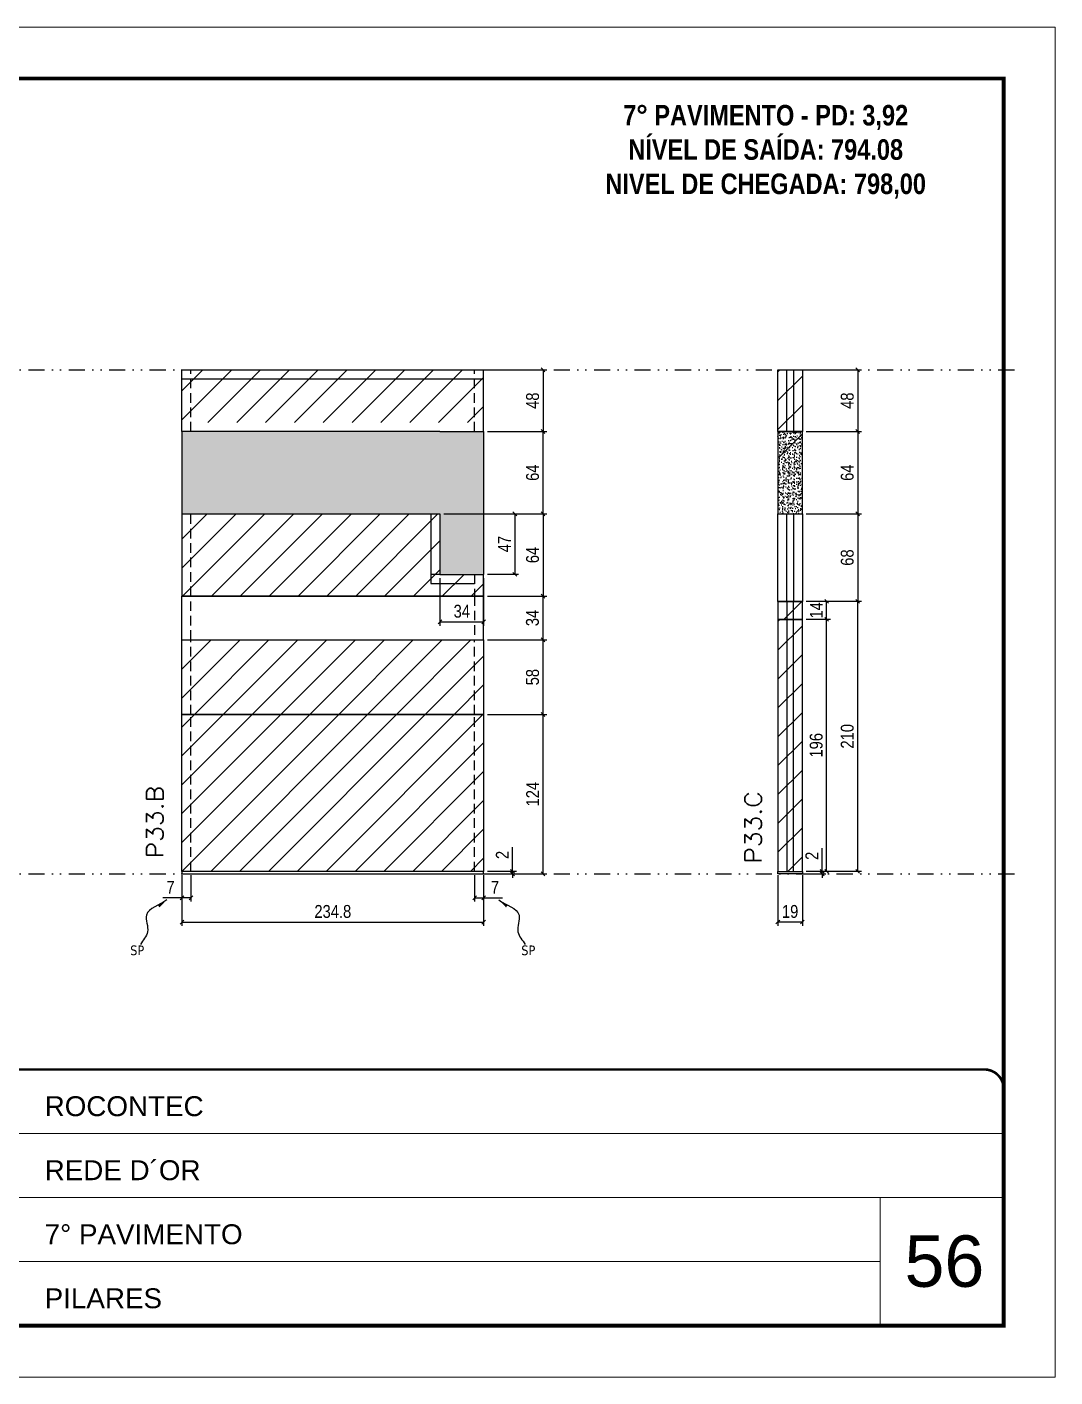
# Model space of a CAD drawing. Extents: x 28748 to 35002, y 14885 to 43501.
# Drawn here: x 34202 to 35002, y 27519 to 28569 of the extents above; entities that cross this region are included whole.
import ezdxf

# ---------------------------------------------------------------- set-up
doc = ezdxf.new("R2010")
doc.units = 0
for name, pattern in [('CONTINUO', [0]), ('DASHED', [0.75, 0.5, -0.25]), ('DIVIDE2', [0.625, 0.25, -0.125, 0, -0.125, 0, -0.125]), ('HIDDEN', [0.375, 0.25, -0.125])]:
    doc.linetypes.add(name, pattern=pattern)
for name, color, linetype, lineweight in [('CARIMBO', 255, 'Continuous', 9), ('Folhas', 255, 'Continuous', 9), ('Hachura', 251, 'Continuous', 9), ('SARRAFO DE PRESSAO', 251, 'DASHED', 9), ('Texto Seção', 7, 'Continuous', 15)]:
    doc.layers.add(name, color=color, linetype=linetype, lineweight=lineweight)
for name, color, linetype in [('COTA', 241, 'Continuous'), ('NOMENCLATURA', 7, 'Continuous'), ('Nível', 160, 'Continuous'), ('Painéis', 200, 'Continuous'), ('SARR_2.2x7', 40, 'Continuous'), ('Sarrafo de Pressão', 42, 'HIDDEN'), ('texto', 7, 'Continuous')]:
    doc.layers.add(name, color=color, linetype=linetype)
doc.styles.add('ARIAL', font='arial.ttf')
doc.styles.add('COTA TECNICA', font='techl___.ttf', dxfattribs={"height": 10})
doc.styles.add('COTA TECNICA-50', font='techl___.ttf', dxfattribs={"height": 10})
doc.styles.add('REGUA-120', font='ROMANS.shx', dxfattribs={"height": 15})
doc.styles.add('ROMANC', font='techb___.ttf', dxfattribs={"height": 2.5})
doc.styles.get("Standard").update_dxf_attribs({"font": 'arial.ttf'})
doc.dimstyles.new('COTA PAINEL-50', dxfattribs={"dimtxt": 10, "dimasz": 3, "dimexe": 3, "dimexo": 3, "dimgap": 3, "dimtad": 1, "dimdec": 1, "dimzin": 12, "dimdsep": 46, "dimtxsty": 'COTA TECNICA-50', "dimblk1": 'OBLIQUE', "dimblk2": 'OBLIQUE', "dimsah": 1, "dimcen": 0.9, "dimclrd": 4, "dimclre": 4, "dimclrt": 240, "dimadec": 1, "dimazin": 3, "dimtfac": 1, "dimtdec": 1, "dimtmove": 0, "dimatfit": 3, "dimfxl": 1, "dimtolj": 1, "dimtzin": 12, "dimarcsym": 0})
doc.dimstyles.new('PAINEL', dxfattribs={"dimtxt": 10, "dimasz": 3, "dimexe": 3, "dimexo": 3, "dimgap": 3, "dimtad": 1, "dimdec": 1, "dimzin": 12, "dimdsep": 46, "dimtxsty": 'COTA TECNICA', "dimblk1": 'OBLIQUE', "dimblk2": 'OBLIQUE', "dimsah": 1, "dimcen": 0.9, "dimclrd": 4, "dimclre": 4, "dimclrt": 240, "dimadec": 1, "dimazin": 3, "dimtfac": 1, "dimtdec": 1, "dimtmove": 0, "dimatfit": 3, "dimfxl": 1, "dimtolj": 1, "dimtzin": 12, "dimarcsym": 0})
doc.dimstyles.get("Standard").update_dxf_attribs({"dimtxt": 0.18, "dimasz": 0.18, "dimexe": 0.18, "dimexo": 0.0625, "dimgap": 0.09, "dimtad": 0, "dimtih": 1, "dimtoh": 1, "dimdec": 4, "dimzin": 0, "dimdsep": 46, "dimtxsty": 'Standard', "dimcen": 0.09, "dimadec": 0, "dimazin": 0, "dimtfac": 1, "dimtdec": 4, "dimtofl": 0, "dimtmove": 0, "dimatfit": 3, "dimfxl": 1, "dimtolj": 1, "dimtzin": 0, "dimarcsym": 0})
pattern_1 = [(45, (28982.809, 36716.885), (-11.22532, 11.22532), [])]
pattern_2 = [(45, (0, 48), (-11.22532, 11.22532), [])]

# ---------------------------------------------------------------- blocks, each defined once
blk = doc.blocks.new('9999999999')
at = {"color": 30, "linetype": 'CONTINUO'}
for p, q in [((98564.6, 34379.6), (99584, 34379.6)), ((98564.6, 34329.8), (99488, 34329.8)), ((99584, 34329.8), (99488, 34329.8)), ((99488, 34329.8), (99488, 34230.2)), ((98564.6, 34280), (99488, 34280))]:
    blk.add_line(p, q, dxfattribs=at)
at = {"color": 30, "linetype": 'CONTINUO', "const_width": 2}
blk.add_lwpolyline([(99584, 34230.2), (99584, 34414.4, 0.414214), (99569, 34429.4), (98229, 34429.4, 0.414214), (98214, 34414.4), (98214, 34245.2, 0.414214), (98229, 34230.2), (99584, 34230.2)], format="xyb", dxfattribs=at)
at = {"layer": 'Folhas'}
blk.add_lwpolyline([(98139, 34190.2), (99624, 34190.2), (99624, 35240.2), (98139, 35240.2)], close=True, dxfattribs=at)
at = {"layer": 'Folhas', "color": 30, "const_width": 3}
blk.add_lwpolyline([(98214, 34230.2), (99584, 34230.2), (99584, 35200.2), (98214, 35200.2)], close=True, dxfattribs=at)
at = {"color": 7, "linetype": 'Continuous', "ltscale": 5, "style": 'ARIAL'}
for s, height, p in [('ROCONTEC', 15.48, (98837.7, 34393.1)), ('REDE D´OR', 15.48, (98837.7, 34343.3)), ('7° PAVIMENTO', 15.483, (98837.7, 34293.5)), ('PILARES', 15.48, (98837.7, 34243.7))]:
    blk.add_text(s, height=height, dxfattribs=at).set_placement(p)
blk = doc.blocks.new('_Oblique')
at = {"color": 0, "linetype": 'ByBlock', "lineweight": -2}
blk.add_line((-0.5, -0.5), (0.5, 0.5), dxfattribs=at)
blk = doc.blocks.new('*D1057')
at = {"layer": 'COTA', "color": 4, "lineweight": -2, "transparency": 16777216}
for p, q in [((34322.4, 27909.6), (34322.4, 27870.1)), ((34557.2, 27909.6), (34557.2, 27870.1)), ((34322.4, 27873.1), (34557.2, 27873.1))]:
    blk.add_line(p, q, dxfattribs=at)
at = {"layer": 'Defpoints', "color": 0, "transparency": 16777216}
for p in [(34322.4, 27912.6), (34557.2, 27912.6), (34557.2, 27873.1)]:
    blk.add_point(p, dxfattribs=at)
at = {"layer": 'COTA', "color": 4, "lineweight": -2, "transparency": 16777216, "xscale": 3, "yscale": 3, "zscale": 3, "rotation": 180}
blk.add_blockref('_Oblique', (34322.4, 27873.1), dxfattribs=at)
at = {"layer": 'COTA', "color": 4, "lineweight": -2, "transparency": 16777216, "xscale": 3, "yscale": 3, "zscale": 3}
blk.add_blockref('_Oblique', (34557.2, 27873.1), dxfattribs=at)
at = {"layer": 'COTA', "color": 240, "transparency": 16777216, "insert": (34439.8, 27881.3), "char_height": 10, "attachment_point": 5, "style": 'COTA TECNICA'}
blk.add_mtext('\\A1;234.8', dxfattribs=at)
blk = doc.blocks.new('*D1058')
at = {"layer": 'COTA', "color": 4, "lineweight": -2, "transparency": 16777216}
for p, q in [((34329.4, 27909.6), (34329.4, 27889)), ((34322.4, 27907.6), (34322.4, 27889)), ((34322.4, 27892), (34307.6, 27892)), ((34329.4, 27892), (34322.4, 27892))]:
    blk.add_line(p, q, dxfattribs=at)
at = {"layer": 'Defpoints', "color": 0, "transparency": 16777216}
for p in [(34322.4, 27910.6), (34329.4, 27912.6), (34322.4, 27892)]:
    blk.add_point(p, dxfattribs=at)
at = {"layer": 'COTA', "color": 4, "lineweight": -2, "transparency": 16777216, "xscale": 3, "yscale": 3, "zscale": 3, "rotation": 180}
blk.add_blockref('_Oblique', (34322.4, 27892), dxfattribs=at)
at = {"layer": 'COTA', "color": 4, "lineweight": -2, "transparency": 16777216, "xscale": 3, "yscale": 3, "zscale": 3}
blk.add_blockref('_Oblique', (34329.4, 27892), dxfattribs=at)
at = {"layer": 'COTA', "color": 240, "transparency": 16777216, "insert": (34313.5, 27900.1), "char_height": 10, "attachment_point": 5, "style": 'COTA TECNICA-50'}
blk.add_mtext('\\A1;7', dxfattribs=at)
blk = doc.blocks.new('*D1059')
at = {"layer": 'COTA', "color": 4, "lineweight": -2, "transparency": 16777216}
for p, q in [((34550.2, 27909.6), (34550.2, 27889)), ((34557.2, 27907.6), (34557.2, 27889)), ((34550.2, 27892), (34557.2, 27892)), ((34557.2, 27892), (34571.9, 27892))]:
    blk.add_line(p, q, dxfattribs=at)
at = {"layer": 'Defpoints', "color": 0, "transparency": 16777216}
for p in [(34550.2, 27912.6), (34557.2, 27910.6), (34557.2, 27892)]:
    blk.add_point(p, dxfattribs=at)
at = {"layer": 'COTA', "color": 4, "lineweight": -2, "transparency": 16777216, "xscale": 3, "yscale": 3, "zscale": 3, "rotation": 180}
blk.add_blockref('_Oblique', (34550.2, 27892), dxfattribs=at)
at = {"layer": 'COTA', "color": 4, "lineweight": -2, "transparency": 16777216, "xscale": 3, "yscale": 3, "zscale": 3}
blk.add_blockref('_Oblique', (34557.2, 27892), dxfattribs=at)
at = {"layer": 'COTA', "color": 240, "transparency": 16777216, "insert": (34566, 27900.1), "char_height": 10, "attachment_point": 5, "style": 'COTA TECNICA-50'}
blk.add_mtext('\\A1;7', dxfattribs=at)
blk = doc.blocks.new('*D1060')
at = {"layer": 'COTA', "color": 4, "lineweight": -2, "transparency": 16777216}
for p, q in [((34560.2, 28034.6), (34606.4, 28034.6)), ((34603.4, 27910.6), (34603.4, 28034.6)), ((34560.2, 27910.6), (34606.4, 27910.6))]:
    blk.add_line(p, q, dxfattribs=at)
at = {"layer": 'Defpoints', "color": 0, "transparency": 16777216}
for p in [(34557.2, 28034.6), (34603.4, 28034.6), (34557.2, 27910.6)]:
    blk.add_point(p, dxfattribs=at)
at = {"layer": 'COTA', "color": 4, "lineweight": -2, "transparency": 16777216, "xscale": 3, "yscale": 3, "zscale": 3}
for p, rotation in [((34603.4, 28034.6), 90), ((34603.4, 27910.6), 270)]:
    blk.add_blockref('_Oblique', p, dxfattribs=dict(at, rotation=rotation))
at = {"layer": 'COTA', "color": 240, "transparency": 16777216, "insert": (34595.3, 27972.6), "char_height": 10, "attachment_point": 5, "rotation": 90, "style": 'COTA TECNICA-50'}
blk.add_mtext('\\A1;124', dxfattribs=at)
blk = doc.blocks.new('*D1061')
at = {"layer": 'COTA', "color": 4, "lineweight": -2, "transparency": 16777216}
for p, q in [((34579.7, 27912.6), (34579.7, 27931.4)), ((34560.2, 27912.6), (34582.7, 27912.6)), ((34560.2, 27910.6), (34582.7, 27910.6)), ((34579.7, 27910.6), (34579.7, 27912.6)), ((34579.7, 27910.6), (34579.7, 27907.6))]:
    blk.add_line(p, q, dxfattribs=at)
at = {"layer": 'Defpoints', "color": 0, "transparency": 16777216}
for p in [(34557.2, 27912.6), (34557.2, 27910.6), (34579.7, 27910.6)]:
    blk.add_point(p, dxfattribs=at)
at = {"layer": 'COTA', "color": 4, "lineweight": -2, "transparency": 16777216, "xscale": 3, "yscale": 3, "zscale": 3}
for p, rotation in [((34579.7, 27912.6), 270), ((34579.7, 27910.6), 90)]:
    blk.add_blockref('_Oblique', p, dxfattribs=dict(at, rotation=rotation))
at = {"layer": 'COTA', "color": 240, "transparency": 16777216, "insert": (34571.7, 27925.3), "char_height": 10, "attachment_point": 5, "rotation": 90, "style": 'COTA TECNICA-50'}
blk.add_mtext('\\A1;2', dxfattribs=at)
blk = doc.blocks.new('*D1062')
at = {"layer": 'COTA', "color": 4, "linetype": 'ByBlock', "lineweight": -2, "transparency": 16777216}
for p, q in [((34560.2, 28092.6), (34606.4, 28092.6)), ((34603.4, 28034.6), (34603.4, 28092.6)), ((34560.2, 28034.6), (34606.4, 28034.6))]:
    blk.add_line(p, q, dxfattribs=at)
at = {"layer": 'Defpoints', "color": 0, "linetype": 'ByBlock', "transparency": 16777216}
for p in [(34557.2, 28092.6), (34603.4, 28092.6), (34557.2, 28034.6)]:
    blk.add_point(p, dxfattribs=at)
at = {"layer": 'COTA', "color": 4, "linetype": 'ByBlock', "lineweight": -2, "transparency": 16777216, "xscale": 3, "yscale": 3, "zscale": 3}
for p, rotation in [((34603.4, 28092.6), 90), ((34603.4, 28034.6), 270)]:
    blk.add_blockref('_Oblique', p, dxfattribs=dict(at, rotation=rotation))
at = {"layer": 'COTA', "color": 240, "linetype": 'ByBlock', "transparency": 16777216, "insert": (34595.3, 28063.6), "char_height": 10, "attachment_point": 5, "rotation": 90, "style": 'COTA TECNICA'}
blk.add_mtext('\\A1;58', dxfattribs=at)
blk = doc.blocks.new('*D1199')
at = {"layer": 'COTA', "color": 4, "lineweight": -2, "transparency": 16777216}
for p, q in [((34786.2, 27909.6), (34786.2, 27870.2)), ((34805.2, 27909.6), (34805.2, 27870.2)), ((34786.2, 27873.2), (34805.2, 27873.2))]:
    blk.add_line(p, q, dxfattribs=at)
at = {"layer": 'Defpoints', "color": 0, "transparency": 16777216}
for p in [(34786.2, 27912.6), (34805.2, 27912.6), (34805.2, 27873.2)]:
    blk.add_point(p, dxfattribs=at)
at = {"layer": 'COTA', "color": 4, "lineweight": -2, "transparency": 16777216, "xscale": 3, "yscale": 3, "zscale": 3, "rotation": 180}
blk.add_blockref('_Oblique', (34786.2, 27873.2), dxfattribs=at)
at = {"layer": 'COTA', "color": 4, "lineweight": -2, "transparency": 16777216, "xscale": 3, "yscale": 3, "zscale": 3}
blk.add_blockref('_Oblique', (34805.2, 27873.2), dxfattribs=at)
at = {"layer": 'COTA', "color": 240, "transparency": 16777216, "insert": (34795.7, 27881.3), "char_height": 10, "attachment_point": 5, "style": 'COTA TECNICA'}
blk.add_mtext('\\A1;19', dxfattribs=at)
blk = doc.blocks.new('*D1200')
at = {"layer": 'COTA', "color": 4, "lineweight": -2, "transparency": 16777216}
for p, q in [((34820.6, 27912.6), (34820.6, 27930.7)), ((34808.2, 27912.6), (34823.6, 27912.6)), ((34808.2, 27910.6), (34823.6, 27910.6)), ((34820.6, 27910.6), (34820.6, 27912.6)), ((34820.6, 27910.6), (34820.6, 27907.6))]:
    blk.add_line(p, q, dxfattribs=at)
at = {"layer": 'Defpoints', "color": 0, "transparency": 16777216}
for p in [(34805.2, 27912.6), (34805.2, 27910.6), (34820.6, 27912.6)]:
    blk.add_point(p, dxfattribs=at)
at = {"layer": 'COTA', "color": 4, "lineweight": -2, "transparency": 16777216, "xscale": 3, "yscale": 3, "zscale": 3}
for p, rotation in [((34820.6, 27912.6), 270), ((34820.6, 27910.6), 90)]:
    blk.add_blockref('_Oblique', p, dxfattribs=dict(at, rotation=rotation))
at = {"layer": 'COTA', "color": 240, "transparency": 16777216, "insert": (34812.6, 27924.6), "char_height": 10, "attachment_point": 5, "rotation": 90, "style": 'COTA TECNICA-50'}
blk.add_mtext('\\A1;2', dxfattribs=at)
blk = doc.blocks.new('*D1966')
at = {"layer": 'COTA', "color": 4, "linetype": 'ByBlock', "lineweight": -2, "transparency": 16777216}
for p, q in [((34808.2, 28254.6), (34851.3, 28254.6)), ((34848.3, 28254.6), (34848.3, 28190.6)), ((34808.2, 28190.6), (34851.3, 28190.6))]:
    blk.add_line(p, q, dxfattribs=at)
at = {"layer": 'Defpoints', "color": 0, "linetype": 'ByBlock', "transparency": 16777216}
for p in [(34805.2, 28254.6), (34805.2, 28190.6), (34848.3, 28190.6)]:
    blk.add_point(p, dxfattribs=at)
at = {"layer": 'COTA', "color": 4, "linetype": 'ByBlock', "lineweight": -2, "transparency": 16777216, "xscale": 3, "yscale": 3, "zscale": 3}
for p, rotation in [((34848.3, 28254.6), 90), ((34848.3, 28190.6), 270)]:
    blk.add_blockref('_Oblique', p, dxfattribs=dict(at, rotation=rotation))
at = {"layer": 'COTA', "color": 240, "linetype": 'ByBlock', "transparency": 16777216, "insert": (34840.2, 28222.6), "char_height": 10, "attachment_point": 5, "rotation": 90, "style": 'COTA TECNICA'}
blk.add_mtext('\\A1;64', dxfattribs=at)
blk = doc.blocks.new('*D1967')
at = {"layer": 'COTA', "color": 4, "linetype": 'ByBlock', "lineweight": -2, "transparency": 16777216}
for p, q in [((34808.2, 28122.6), (34851.3, 28122.6)), ((34848.3, 27912.6), (34848.3, 28122.6)), ((34808.2, 27912.6), (34851.3, 27912.6))]:
    blk.add_line(p, q, dxfattribs=at)
at = {"layer": 'Defpoints', "color": 0, "linetype": 'ByBlock', "transparency": 16777216}
for p in [(34805.2, 28122.6), (34848.3, 28122.6), (34805.2, 27912.6)]:
    blk.add_point(p, dxfattribs=at)
at = {"layer": 'COTA', "color": 4, "linetype": 'ByBlock', "lineweight": -2, "transparency": 16777216, "xscale": 3, "yscale": 3, "zscale": 3}
for p, rotation in [((34848.3, 28122.6), 90), ((34848.3, 27912.6), 270)]:
    blk.add_blockref('_Oblique', p, dxfattribs=dict(at, rotation=rotation))
at = {"layer": 'COTA', "color": 240, "linetype": 'ByBlock', "transparency": 16777216, "insert": (34840.2, 28017.6), "char_height": 10, "attachment_point": 5, "rotation": 90, "style": 'COTA TECNICA'}
blk.add_mtext('\\A1;210', dxfattribs=at)
blk = doc.blocks.new('*D1968')
at = {"layer": 'COTA', "color": 4, "linetype": 'ByBlock', "lineweight": -2, "transparency": 16777216}
for p, q in [((34808.2, 28108.6), (34827.1, 28108.6)), ((34824.1, 27912.6), (34824.1, 28108.6)), ((34808.2, 27912.6), (34827.1, 27912.6))]:
    blk.add_line(p, q, dxfattribs=at)
at = {"layer": 'Defpoints', "color": 0, "linetype": 'ByBlock', "transparency": 16777216}
for p in [(34805.2, 28108.6), (34824.1, 28108.6), (34805.2, 27912.6)]:
    blk.add_point(p, dxfattribs=at)
at = {"layer": 'COTA', "color": 4, "linetype": 'ByBlock', "lineweight": -2, "transparency": 16777216, "xscale": 3, "yscale": 3, "zscale": 3}
for p, rotation in [((34824.1, 28108.6), 90), ((34824.1, 27912.6), 270)]:
    blk.add_blockref('_Oblique', p, dxfattribs=dict(at, rotation=rotation))
at = {"layer": 'COTA', "color": 240, "linetype": 'ByBlock', "transparency": 16777216, "insert": (34816, 28010.6), "char_height": 10, "attachment_point": 5, "rotation": 90, "style": 'COTA TECNICA'}
blk.add_mtext('\\A1;196', dxfattribs=at)
blk = doc.blocks.new('*D1201')
at = {"layer": 'COTA', "color": 4, "linetype": 'ByBlock', "lineweight": -2, "transparency": 16777216}
for p, q in [((34808.2, 28122.6), (34827.1, 28122.6)), ((34824.1, 28108.6), (34824.1, 28122.6)), ((34808.2, 28108.6), (34827.1, 28108.6))]:
    blk.add_line(p, q, dxfattribs=at)
at = {"layer": 'Defpoints', "color": 0, "linetype": 'ByBlock', "transparency": 16777216}
for p in [(34805.2, 28122.6), (34824.1, 28122.6), (34805.2, 28108.6)]:
    blk.add_point(p, dxfattribs=at)
at = {"layer": 'COTA', "color": 4, "linetype": 'ByBlock', "lineweight": -2, "transparency": 16777216, "xscale": 3, "yscale": 3, "zscale": 3}
for p, rotation in [((34824.1, 28122.6), 90), ((34824.1, 28108.6), 270)]:
    blk.add_blockref('_Oblique', p, dxfattribs=dict(at, rotation=rotation))
at = {"layer": 'COTA', "color": 240, "linetype": 'ByBlock', "transparency": 16777216, "insert": (34816.1, 28115.6), "char_height": 10, "attachment_point": 5, "rotation": 90, "style": 'COTA TECNICA'}
blk.add_mtext('\\A1;14', dxfattribs=at)
blk = doc.blocks.new('*D1426')
at = {"layer": 'COTA', "color": 4, "lineweight": -2, "transparency": 16777216}
for p, q in [((34808.2, 28302.6), (34851.3, 28302.6)), ((34848.3, 28302.6), (34848.3, 28254.6)), ((34808.2, 28254.6), (34851.3, 28254.6))]:
    blk.add_line(p, q, dxfattribs=at)
at = {"layer": 'Defpoints', "color": 0, "transparency": 16777216}
for p in [(34805.2, 28302.6), (34805.2, 28254.6), (34848.3, 28254.6)]:
    blk.add_point(p, dxfattribs=at)
at = {"layer": 'COTA', "color": 4, "lineweight": -2, "transparency": 16777216, "xscale": 3, "yscale": 3, "zscale": 3}
for p, rotation in [((34848.3, 28302.6), 90), ((34848.3, 28254.6), 270)]:
    blk.add_blockref('_Oblique', p, dxfattribs=dict(at, rotation=rotation))
at = {"layer": 'COTA', "color": 240, "transparency": 16777216, "insert": (34840.2, 28278.6), "char_height": 10, "attachment_point": 5, "rotation": 90, "style": 'COTA TECNICA-50'}
blk.add_mtext('\\A1;48', dxfattribs=at)
blk = doc.blocks.new('*D2118')
at = {"layer": 'COTA', "color": 4, "lineweight": -2, "transparency": 16777216}
for p, q in [((34526.2, 28190.6), (34606.4, 28190.6)), ((34603.4, 28190.6), (34603.4, 28126.6)), ((34560.2, 28126.6), (34606.4, 28126.6))]:
    blk.add_line(p, q, dxfattribs=at)
at = {"layer": 'Defpoints', "color": 0, "transparency": 16777216}
for p in [(34523.2, 28190.6), (34557.2, 28126.6), (34603.4, 28126.6)]:
    blk.add_point(p, dxfattribs=at)
at = {"layer": 'COTA', "color": 4, "lineweight": -2, "transparency": 16777216, "xscale": 3, "yscale": 3, "zscale": 3}
for p, rotation in [((34603.4, 28190.6), 90), ((34603.4, 28126.6), 270)]:
    blk.add_blockref('_Oblique', p, dxfattribs=dict(at, rotation=rotation))
at = {"layer": 'COTA', "color": 240, "transparency": 16777216, "insert": (34595.3, 28158.6), "char_height": 10, "attachment_point": 5, "rotation": 90, "style": 'COTA TECNICA-50'}
blk.add_mtext('\\A1;64', dxfattribs=at)
blk = doc.blocks.new('*D2210')
at = {"layer": 'COTA', "color": 4, "lineweight": -2, "transparency": 16777216}
for p, q in [((34560.2, 28302.6), (34606.4, 28302.6)), ((34603.4, 28302.6), (34603.4, 28254.6)), ((34560.2, 28254.6), (34606.4, 28254.6))]:
    blk.add_line(p, q, dxfattribs=at)
at = {"layer": 'Defpoints', "color": 0, "transparency": 16777216}
for p in [(34557.2, 28302.6), (34557.2, 28254.6), (34603.4, 28254.6)]:
    blk.add_point(p, dxfattribs=at)
at = {"layer": 'COTA', "color": 4, "lineweight": -2, "transparency": 16777216, "xscale": 3, "yscale": 3, "zscale": 3}
for p, rotation in [((34603.4, 28302.6), 90), ((34603.4, 28254.6), 270)]:
    blk.add_blockref('_Oblique', p, dxfattribs=dict(at, rotation=rotation))
at = {"layer": 'COTA', "color": 240, "transparency": 16777216, "insert": (34595.3, 28278.6), "char_height": 10, "attachment_point": 5, "rotation": 90, "style": 'COTA TECNICA'}
blk.add_mtext('\\A1;48', dxfattribs=at)
blk = doc.blocks.new('*D2372')
at = {"layer": 'COTA', "color": 4, "lineweight": -2, "transparency": 16777216}
for p, q in [((34560.2, 28254.6), (34606.4, 28254.6)), ((34603.4, 28190.6), (34603.4, 28254.6)), ((34526.2, 28190.6), (34606.4, 28190.6))]:
    blk.add_line(p, q, dxfattribs=at)
at = {"layer": 'Defpoints', "color": 0, "transparency": 16777216}
for p in [(34557.2, 28254.6), (34603.4, 28254.6), (34523.2, 28190.6)]:
    blk.add_point(p, dxfattribs=at)
at = {"layer": 'COTA', "color": 4, "lineweight": -2, "transparency": 16777216, "xscale": 3, "yscale": 3, "zscale": 3}
for p, rotation in [((34603.4, 28254.6), 90), ((34603.4, 28190.6), 270)]:
    blk.add_blockref('_Oblique', p, dxfattribs=dict(at, rotation=rotation))
at = {"layer": 'COTA', "color": 240, "transparency": 16777216, "insert": (34595.3, 28222.6), "char_height": 10, "attachment_point": 5, "rotation": 90, "style": 'COTA TECNICA'}
blk.add_mtext('\\A1;64', dxfattribs=at)
blk = doc.blocks.new('*D2373')
at = {"layer": 'COTA', "color": 4, "lineweight": -2, "transparency": 16777216}
for p, q in [((34526.2, 28190.6), (34584.4, 28190.6)), ((34581.4, 28190.6), (34581.4, 28143.6)), ((34560.2, 28143.6), (34584.4, 28143.6))]:
    blk.add_line(p, q, dxfattribs=at)
at = {"layer": 'Defpoints', "color": 0, "transparency": 16777216}
for p in [(34523.2, 28190.6), (34557.2, 28143.6), (34581.4, 28143.6)]:
    blk.add_point(p, dxfattribs=at)
at = {"layer": 'COTA', "color": 4, "lineweight": -2, "transparency": 16777216, "xscale": 3, "yscale": 3, "zscale": 3}
for p, rotation in [((34581.4, 28190.6), 90), ((34581.4, 28143.6), 270)]:
    blk.add_blockref('_Oblique', p, dxfattribs=dict(at, rotation=rotation))
at = {"layer": 'COTA', "color": 240, "transparency": 16777216, "insert": (34573.4, 28167.1), "char_height": 10, "attachment_point": 5, "rotation": 90, "style": 'COTA TECNICA'}
blk.add_mtext('\\A1;47', dxfattribs=at)
blk = doc.blocks.new('*D2374')
at = {"layer": 'COTA', "color": 4, "lineweight": -2, "transparency": 16777216}
for p, q in [((34523.2, 28140.6), (34523.2, 28103.6)), ((34557.2, 28140.6), (34557.2, 28103.6)), ((34523.2, 28106.6), (34557.2, 28106.6))]:
    blk.add_line(p, q, dxfattribs=at)
at = {"layer": 'Defpoints', "color": 0, "transparency": 16777216}
for p in [(34523.2, 28143.6), (34557.2, 28143.6), (34557.2, 28106.6)]:
    blk.add_point(p, dxfattribs=at)
at = {"layer": 'COTA', "color": 4, "lineweight": -2, "transparency": 16777216, "xscale": 3, "yscale": 3, "zscale": 3, "rotation": 180}
blk.add_blockref('_Oblique', (34523.2, 28106.6), dxfattribs=at)
at = {"layer": 'COTA', "color": 4, "lineweight": -2, "transparency": 16777216, "xscale": 3, "yscale": 3, "zscale": 3}
blk.add_blockref('_Oblique', (34557.2, 28106.6), dxfattribs=at)
at = {"layer": 'COTA', "color": 240, "transparency": 16777216, "insert": (34540.2, 28114.8), "char_height": 10, "attachment_point": 5, "style": 'COTA TECNICA'}
blk.add_mtext('\\A1;34', dxfattribs=at)
blk = doc.blocks.new('*D2375')
at = {"layer": 'COTA', "color": 4, "lineweight": -2, "transparency": 16777216}
for p, q in [((34808.2, 28190.6), (34851.3, 28190.6)), ((34848.3, 28190.6), (34848.3, 28122.6)), ((34808.2, 28122.6), (34851.3, 28122.6))]:
    blk.add_line(p, q, dxfattribs=at)
at = {"layer": 'Defpoints', "color": 0, "transparency": 16777216}
for p in [(34805.2, 28190.6), (34805.2, 28122.6), (34848.3, 28122.6)]:
    blk.add_point(p, dxfattribs=at)
at = {"layer": 'COTA', "color": 4, "lineweight": -2, "transparency": 16777216, "xscale": 3, "yscale": 3, "zscale": 3}
for p, rotation in [((34848.3, 28190.6), 90), ((34848.3, 28122.6), 270)]:
    blk.add_blockref('_Oblique', p, dxfattribs=dict(at, rotation=rotation))
at = {"layer": 'COTA', "color": 240, "transparency": 16777216, "insert": (34840.2, 28156.6), "char_height": 10, "attachment_point": 5, "rotation": 90, "style": 'COTA TECNICA'}
blk.add_mtext('\\A1;68', dxfattribs=at)
blk = doc.blocks.new('*D2576')
at = {"layer": 'COTA', "color": 4, "lineweight": -2, "transparency": 16777216}
for p, q in [((34560.2, 28126.6), (34606.4, 28126.6)), ((34603.4, 28092.6), (34603.4, 28126.6)), ((34560.2, 28092.6), (34606.4, 28092.6))]:
    blk.add_line(p, q, dxfattribs=at)
at = {"layer": 'Defpoints', "color": 0, "transparency": 16777216}
for p in [(34557.2, 28126.6), (34603.4, 28126.6), (34557.2, 28092.6)]:
    blk.add_point(p, dxfattribs=at)
at = {"layer": 'COTA', "color": 4, "lineweight": -2, "transparency": 16777216, "xscale": 3, "yscale": 3, "zscale": 3}
for p, rotation in [((34603.4, 28126.6), 90), ((34603.4, 28092.6), 270)]:
    blk.add_blockref('_Oblique', p, dxfattribs=dict(at, rotation=rotation))
at = {"layer": 'COTA', "color": 240, "transparency": 16777216, "insert": (34595.2, 28109.6), "char_height": 10, "attachment_point": 5, "rotation": 90, "style": 'COTA TECNICA'}
blk.add_mtext('\\A1;34', dxfattribs=at)

msp = doc.modelspace()

# ---------------------------------------------------------------- hatches: boundary and pattern name
at = {"layer": 'COTA', "linetype": 'ByBlock'}
h = msp.add_hatch(dxfattribs=at)
h.set_pattern_fill('AR-CONC', color=256, scale=0.03)
h.set_pattern_definition([(50, (0, 34), (5.46554007, -0.47817257), [0.5715, -6.2865]), (355, (0, 34), (-1.05730264, 5.73170536), [0.4572, -5.0292175]), (100.451445, (0.4555, 33.96), (4.4082374, 5.25353256), [0.48570026, -5.34270734]), (46.1842, (0, 35.524), (8.1323712, -1.2612698), [0.85725, -9.42975]), (96.635558, (0.678, 35.419), (7.122124, 7.4227837), [0.7285507, -8.0140682]), (351.184151, (0, 35.524), (7.122124, 7.4227837), [0.685799, -7.543792]), (21, (0.762, 35.143), (4.54843174, -3.06795595), [0.5715, -6.2865]), (326, (0.762, 35.143), (1.85406085, 5.525639), [0.4572, -5.0292]), (71.451445, (1.141, 34.8873), (6.4024926, 2.45768307), [0.48570026, -5.3426981]), (37.5, (0, 34), (0.0926581, 2.53665117), [0, -4.96824, 0, -5.1054, 0, -5.04825]), (7.5, (0, 34), (2.00458988, 3.00541724), [0, -2.91084, 0, -4.85394, 0, -1.92405]), (327.5, (-1.6993, 34), (4.067717855, -0.17186232), [0, -1.905, 0, -5.9436, 0, -7.8867]), (317.5, (-2.4613, 34), (4.44387544, 0.76279473), [0, -2.4765, 0, -3.94716, 0, -5.6007])])
h.paths.add_polyline_path([(34557.16, 28254.55), (34523.16, 28254.55), (34322.36, 28254.55), (34322.36, 28190.55), (34523.16, 28190.55), (34523.16, 28143.55), (34557.16, 28143.55), (34557.16, 28156.55), (34557.16, 28190.55)])
h = msp.add_hatch(dxfattribs=at)
h.set_pattern_fill('AR-CONC', color=256, scale=0.03)
h.set_pattern_definition([(50, (-97105.4116, -5555.362), (5.46554007, -0.47817257), [0.5715, -6.2865]), (355, (-97105.4116, -5555.362), (-1.05730264, 5.73170536), [0.4572, -5.02921753]), (100.4514447, (-97104.956, -5555.402), (4.40823741, 5.25353256), [0.48570026, -5.34270734]), (46.1842, (-97105.4116, -5553.838), (8.13237123, -1.26126984), [0.85725, -9.42975]), (96.6355576, (-97104.734, -5553.943), (7.122124, 7.42278374), [0.7285507, -8.01406824]), (351.184151, (-97105.412, -5553.838), (7.122124, 7.42278374), [0.685799, -7.54379196]), (21, (-97104.6496, -5554.219), (4.54843174, -3.06795595), [0.5715, -6.2865]), (326, (-97104.6496, -5554.219), (1.85406085, 5.52563898), [0.4572, -5.0292]), (71.451445, (-97104.2706, -5554.475), (6.40249258, 2.45768307), [0.48570026, -5.34269813]), (37.5, (-97105.4116, -5555.362), (0.092658098, 2.536651166), [0, -4.96824, 0, -5.1054, 0, -5.04825]), (7.5, (-97105.4116, -5555.362), (2.004589875, 3.005417245), [0, -2.91084, 0, -4.85394, 0, -1.92405]), (327.5, (-97107.1108, -5555.362), (4.067717855, -0.17186232), [0, -1.905, 0, -5.9436, 0, -7.8867]), (317.5, (-97107.873, -5555.362), (4.44387544, 0.76279473), [0, -2.4765, 0, -3.94716, 0, -5.6007])])
h.paths.add_polyline_path([(34805.24, 28254.55), (34786.24, 28254.55), (34786.24, 28190.55), (34805.24, 28190.55)])
at = {"layer": 'Hachura', "linetype": 'ByBlock'}
h = msp.add_hatch(dxfattribs=at)
h.set_pattern_fill('ANSI31', color=256, scale=5)
h.set_pattern_definition(pattern_2)
h.paths.add_polyline_path([(34523.16, 28261.55), (34557.16, 28261.55), (34557.16, 28302.55), (34322.36, 28302.55), (34322.36, 28261.55)])
h = msp.add_hatch(dxfattribs=at)
h.set_pattern_fill('ANSI31', color=256, scale=5)
h.set_pattern_definition(pattern_2)
h.paths.add_polyline_path([(34805.24, 28302.55), (34786.24, 28302.55), (34786.24, 28234.55), (34805.24, 28234.55)])
at = {"layer": 'Hachura'}
h = msp.add_hatch(dxfattribs=at)
h.set_pattern_fill('ANSI31', color=256, scale=5)
h.paths.add_polyline_path([(34523.16, 28190.55), (34322.36, 28190.55), (34322.36, 28156.55), (34322.36, 28126.55), (34557.16, 28126.55), (34557.16, 28143.55), (34523.16, 28143.55)])
at = {"layer": 'Hachura', "linetype": 'ByBlock'}
h = msp.add_hatch(dxfattribs=at)
h.set_pattern_fill('ANSI31', color=256, scale=5)
h.set_pattern_definition([(45, (28982.809, 36668.885), (-11.22532, 11.22532), [])])
h.paths.add_polyline_path([(34786.24, 28122.55), (34786.24, 28108.55), (34805.24, 28108.55), (34805.24, 28122.55)])
h = msp.add_hatch(dxfattribs=at)
h.set_pattern_fill('ANSI31', color=256, scale=5)
h.set_pattern_definition(pattern_1)
h.paths.add_polyline_path([(34805.24, 28108.55), (34786.24, 28108.55), (34786.24, 27912.55), (34805.24, 27912.55)])
h = msp.add_hatch(dxfattribs=at)
h.set_pattern_fill('ANSI31', color=256, scale=5)
h.set_pattern_definition(pattern_1)
h.paths.add_polyline_path([(34322.36, 28092.55), (34322.36, 28034.55), (34557.16, 28034.55), (34557.16, 28092.55)])
h = msp.add_hatch(dxfattribs=at)
h.set_pattern_fill('ANSI31', color=256, scale=5)
h.set_pattern_definition(pattern_1)
h.paths.add_polyline_path([(34557.16, 28034.55), (34322.36, 28034.55), (34322.36, 27912.55), (34557.16, 27912.55)])

# ---------------------------------------------------------------- linework, layer by layer
at = {"layer": 'COTA', "linetype": 'ByBlock'}
for p, q in [((34322.36, 28254.55), (34322.36, 28190.55)), ((34557.16, 28254.55), (34557.16, 28190.55)), ((34557.16, 28190.55), (34557.16, 28143.55))]:
    msp.add_line(p, q, dxfattribs=at)
msp.add_lwpolyline([(34786.24, 28190.55), (34805.24, 28190.55), (34805.24, 28254.55), (34786.24, 28254.55)], close=True, dxfattribs=at)
at = {"layer": 'Nível', "color": 4, "linetype": 'DIVIDE2', "ltscale": 50}
for p, q in [((33605.34, 28302.55), (34975.34, 28302.55)), ((33605.34, 27910.55), (34975.34, 27910.55))]:
    msp.add_line(p, q, dxfattribs=at)
at = {"layer": 'Painéis'}
for p, q in [((34322.36, 28254.55), (34322.36, 28302.55)), ((34322.36, 28302.55), (34557.16, 28302.55)), ((34557.16, 28254.55), (34557.16, 28302.55)), ((34786.24, 28254.55), (34786.24, 28302.55)), ((34786.24, 28302.55), (34805.24, 28302.55)), ((34805.24, 28302.55), (34805.24, 28254.55)), ((34523.16, 28254.55), (34322.36, 28254.55)), ((34523.16, 28254.55), (34523.16, 28254.55)), ((34523.16, 28254.55), (34557.16, 28254.55)), ((34786.24, 28254.55), (34805.24, 28254.55)), ((34322.36, 28190.55), (34523.16, 28190.55)), ((34322.36, 28190.55), (34322.36, 28156.55)), ((34523.16, 28190.55), (34523.16, 28143.55)), ((34786.24, 28190.55), (34805.24, 28190.55)), ((34786.24, 28122.55), (34786.24, 28190.55)), ((34805.24, 28190.55), (34805.24, 28122.55)), ((34523.16, 28143.55), (34557.16, 28143.55)), ((34557.16, 28126.55), (34322.36, 28126.55)), ((34322.36, 28126.55), (34557.16, 28126.55)), ((34322.36, 28092.55), (34322.36, 28126.55)), ((34557.16, 28092.55), (34557.16, 28126.55)), ((34786.24, 28122.55), (34805.24, 28122.55)), ((34805.24, 28122.55), (34786.24, 28122.55)), ((34805.24, 28122.55), (34786.24, 28122.55)), ((34805.24, 28108.55), (34786.24, 28108.55)), ((34786.24, 28108.55), (34786.24, 27912.55)), ((34786.24, 28108.55), (34805.24, 28108.55)), ((34805.24, 27912.55), (34805.24, 28108.55)), ((34322.36, 28034.55), (34322.36, 28092.55)), ((34322.36, 28092.55), (34557.16, 28092.55)), ((34557.16, 28092.55), (34557.16, 28034.55)), ((34557.16, 28034.55), (34322.36, 28034.55)), ((34786.24, 27912.55), (34805.24, 27912.55))]:
    msp.add_line(p, q, dxfattribs=at)
at = {"layer": 'Painéis', "linetype": 'ByBlock'}
for p, q in [((34322.36, 28156.55), (34322.36, 28126.55)), ((34557.16, 28126.55), (34557.16, 28143.55)), ((34322.36, 28126.55), (34557.16, 28126.55)), ((34805.24, 28122.55), (34786.24, 28122.55)), ((34786.24, 28122.55), (34786.24, 28108.55)), ((34805.24, 28108.55), (34805.24, 28122.55)), ((34786.24, 28108.55), (34805.24, 28108.55))]:
    msp.add_line(p, q, dxfattribs=at)
at = {"layer": 'Painéis'}
for points in [[(34557.16, 27912.55), (34322.36, 27912.55), (34322.36, 28034.55), (34557.16, 28034.55)], [(34557.16, 27912.55), (34322.36, 27912.55), (34322.36, 27910.55), (34557.16, 27910.55)], [(34786.24, 27912.55), (34805.24, 27912.55), (34805.24, 27910.55), (34786.24, 27910.55)]]:
    msp.add_lwpolyline(points, close=True, dxfattribs=at)
at = {"layer": 'SARR_2.2x7'}
for p, q in [((34793.24, 28254.55), (34793.24, 28302.55)), ((34798.24, 28302.55), (34798.24, 28254.55)), ((34322.36, 28295.55), (34557.16, 28295.55)), ((34516.16, 28190.55), (34516.16, 28143.55)), ((34793.24, 28122.55), (34793.24, 28190.55)), ((34798.24, 28190.55), (34798.24, 28122.55)), ((34523.16, 28143.55), (34516.16, 28143.55)), ((34516.16, 28143.55), (34516.16, 28136.55)), ((34516.16, 28136.55), (34550.16, 28136.55)), ((34793.24, 28122.55), (34793.24, 27912.55)), ((34798.24, 27912.55), (34798.24, 28122.55))]:
    msp.add_line(p, q, dxfattribs=at)
at = {"layer": 'Sarrafo de Pressão', "ltscale": 30}
for p, q in [((34329.36, 28254.55), (34329.36, 28302.55)), ((34550.16, 28254.55), (34550.16, 28302.55)), ((34329.36, 28126.55), (34329.36, 28190.55)), ((34550.16, 28143.55), (34550.16, 28126.55)), ((34329.36, 28126.55), (34329.36, 28126.55)), ((34329.36, 28092.55), (34329.36, 28126.55)), ((34550.16, 28126.55), (34550.16, 28126.55)), ((34550.16, 28126.55), (34550.16, 28092.55)), ((34329.36, 28034.55), (34329.36, 28092.55)), ((34550.16, 28034.55), (34550.16, 28092.55)), ((34329.36, 27912.55), (34329.36, 28034.55)), ((34550.16, 27912.55), (34550.16, 28034.55))]:
    msp.add_line(p, q, dxfattribs=at)

# ---------------------------------------------------------------- block references
at = {"layer": 'SARRAFO DE PRESSAO', "color": 6, "linetype": 'ByBlock'}
msp.add_blockref('9999999999', (-64622.14, -6670.94), dxfattribs=at)

# ---------------------------------------------------------------- texts
at = {"layer": 'CARIMBO', "style": 'ARIAL'}
msp.add_text('56', height=40, dxfattribs=at).set_placement((34884.7, 27589.41))
at = {"layer": 'NOMENCLATURA', "color": 2, "insert": (34776.67, 28535.33), "char_height": 16, "attachment_point": 2, "style": 'ROMANC'}
msp.add_mtext_dynamic_manual_height_columns('\\P7° PAVIMENTO - PD: 3,92\\PNÍVEL DE SAÍDA: 794.08\\PNIVEL DE CHEGADA: 798,00', width=300.2766, gutter_width=1, heights=[0], dxfattribs=at)
at = {"layer": 'texto', "color": 0, "char_height": 7.5, "attachment_point": 5}
for insert in [(34287.58, 27851.06), (34591.94, 27851.06)]:
    msp.add_mtext('{\\fTahoma|b0|i0|c0|p34;\\C4;SP}', dxfattribs=dict(at, insert=insert))
at = {"layer": 'Texto Seção', "style": 'REGUA-120', "width": 1.1}
for s, p in [('P33.B', (34307.9, 27922.61)), ('P33.C', (34773.47, 27918.45))]:
    msp.add_text(s, height=13, rotation=90, dxfattribs=at).set_placement(p)

# ---------------------------------------------------------------- dimensions: what is measured, and where the dimension line sits
at = {"layer": 'COTA'}
for base, p1, p2, angle, dimstyle, picture, middle in [((34603.4, 28254.55), (34557.16, 28302.55), (34557.16, 28254.55), 90, 'PAINEL', '*D2210', (34595.3, 28278.55)), ((34848.32, 28254.55), (34805.24, 28302.55), (34805.24, 28254.55), 90, 'COTA PAINEL-50', '*D1426', (34840.23, 28278.55)), ((34603.4, 28254.55), (34523.16, 28190.55), (34557.16, 28254.55), 90, 'PAINEL', '*D2372', (34595.3, 28222.55)), ((34581.45, 28143.55), (34523.16, 28190.55), (34557.16, 28143.55), 90, 'PAINEL', '*D2373', (34573.37, 28167.05)), ((34848.32, 28122.55), (34805.24, 28190.55), (34805.24, 28122.55), 90, 'PAINEL', '*D2375', (34840.2, 28156.55)), ((34603.4, 28126.55), (34557.16, 28092.55), (34557.16, 28126.55), 90, 'PAINEL', '*D2576', (34595.18, 28109.55)), ((34603.4, 28034.55), (34557.16, 27910.55), (34557.16, 28034.55), 90, 'COTA PAINEL-50', '*D1060', (34595.33, 27972.55)), ((34322.36, 27892.04), (34329.36, 27912.55), (34322.36, 27910.55), 180, 'COTA PAINEL-50', '*D1058', (34313.49, 27900.11))]:
    dim = msp.add_linear_dim(base=base, p1=p1, p2=p2, angle=angle, dimstyle=dimstyle, dxfattribs=at)
    dim.commit()
    dim.dimension.update_dxf_attribs({"geometry": picture, "text_midpoint": middle})
at = {"layer": 'COTA', "linetype": 'ByBlock'}
for base, p1, p2, picture, middle in [((34848.32, 28190.55), (34805.24, 28254.55), (34805.24, 28190.55), '*D1966', (34840.22, 28222.55)), ((34848.32, 28122.55), (34805.24, 27912.55), (34805.24, 28122.55), '*D1967', (34840.22, 28017.55)), ((34824.15, 28108.55), (34805.24, 27912.55), (34805.24, 28108.55), '*D1968', (34816.02, 28010.55)), ((34603.4, 28092.55), (34557.16, 28034.55), (34557.16, 28092.55), '*D1062', (34595.27, 28063.55))]:
    dim = msp.add_linear_dim(base=base, p1=p1, p2=p2, angle=90, dimstyle='PAINEL', dxfattribs=at)
    dim.commit()
    dim.dimension.update_dxf_attribs({"geometry": picture, "text_midpoint": middle})
at = {"layer": 'COTA'}
for base, p1, p2, picture, middle in [((34603.4, 28126.55), (34523.16, 28190.55), (34557.16, 28126.55), '*D2118', (34603.4, 28158.55)), ((34579.69, 27910.55), (34557.16, 27912.55), (34557.16, 27910.55), '*D1061', (34579.69, 27925.3)), ((34820.61, 27912.55), (34805.24, 27910.55), (34805.24, 27912.55), '*D1200', (34820.61, 27924.61))]:
    dim = msp.add_linear_dim(base=base, p1=p1, p2=p2, angle=90, dimstyle='COTA PAINEL-50', dxfattribs=at)
    dim.commit()
    dim.dimension.update_dxf_attribs({"geometry": picture, "text_midpoint": middle, "dimtype": 160})
for base, p1, p2, dimstyle, picture, middle in [((34557.16, 28106.62), (34523.16, 28143.55), (34557.16, 28143.55), 'PAINEL', '*D2374', (34540.16, 28114.84)), ((34557.16, 27892.04), (34550.16, 27912.55), (34557.16, 27910.55), 'COTA PAINEL-50', '*D1059', (34566.02, 27900.11))]:
    dim = msp.add_linear_dim(base=base, p1=p1, p2=p2, dimstyle=dimstyle, dxfattribs=at)
    dim.commit()
    dim.dimension.update_dxf_attribs({"geometry": picture, "text_midpoint": middle})
at = {"layer": 'COTA', "linetype": 'ByBlock'}
dim = msp.add_linear_dim(base=(34824.15, 28122.55), p1=(34805.24, 28108.55), p2=(34805.24, 28122.55), angle=90, dimstyle='PAINEL', dxfattribs=at)
dim.commit()
dim.dimension.update_dxf_attribs({"geometry": '*D1201', "text_midpoint": (34824.15, 28115.55), "dimtype": 160})
at = {"layer": 'COTA'}
for base, p1, p2, picture, middle in [((34557.16, 27873.1), (34322.36, 27912.55), (34557.16, 27912.55), '*D1057', (34439.76, 27881.34)), ((34805.24, 27873.21), (34786.24, 27912.55), (34805.24, 27912.55), '*D1199', (34795.74, 27881.29))]:
    dim = msp.add_linear_dim(base=base, p1=p1, p2=p2, dimstyle='PAINEL', override={"dimarcsym": 2}, dxfattribs=at)
    dim.commit()
    dim.dimension.update_dxf_attribs({"geometry": picture, "text_midpoint": middle})

# ---------------------------------------------------------------- leaders
at = {"layer": 'COTA', "path_type": 1}
for points in [[(34310.53, 27890.37), (34294.75, 27878.54), (34295.67, 27865.53), (34290.12, 27855.75)], [(34568.99, 27890.37), (34584.77, 27878.54), (34583.85, 27865.53), (34589.4, 27855.75)]]:
    msp.add_leader(points, dimstyle='Standard', override={"dimasz": 8}, dxfattribs=at)

doc.saveas('drawing.dxf')
